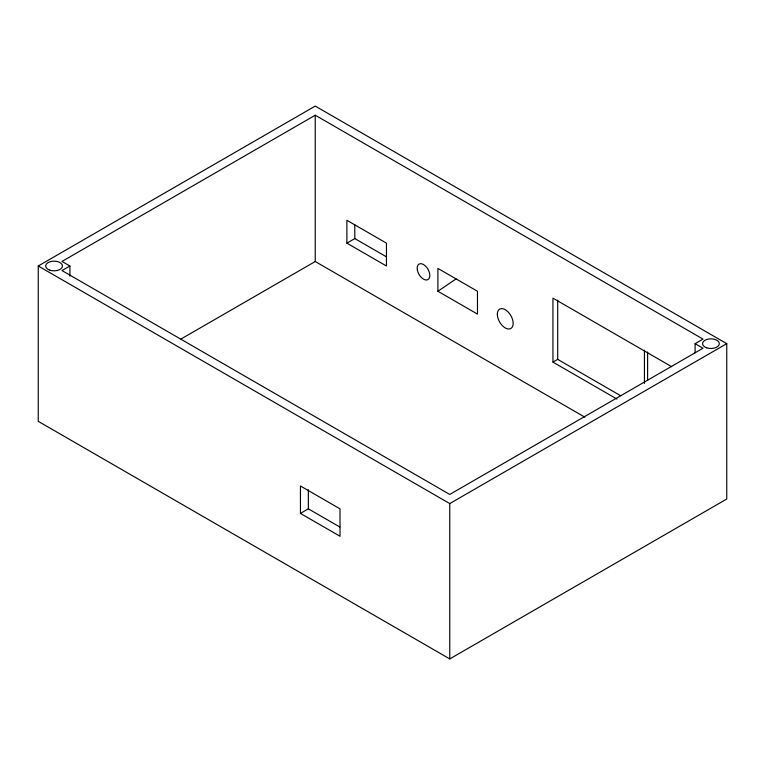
<?xml version="1.0" encoding="UTF-8"?>
<svg xmlns="http://www.w3.org/2000/svg" width="765" height="765" viewBox="0 0 765 765"><rect width="100%" height="100%" fill="white"/><g stroke="black" fill="none" stroke-linecap="round" stroke-linejoin="round"><path stroke-width="1.15" d="M437.896 291.255L437.896 268.41L477.465 291.255L477.465 314.099L437.896 291.255L456.103 278.919M38.25 265.991L315.237 106.077L726.75 343.667L726.75 499.01L449.763 658.923L38.25 421.333L38.25 265.991L449.763 503.58L726.75 343.667M695.098 352.799L695.098 343.667L703.006 339.096L315.237 115.209L61.994 261.439L69.902 266.01L69.902 276.155M69.902 266.01L61.994 270.571L449.763 494.439L703.006 348.228L695.098 343.667M346.889 243.146L386.459 265.991L386.459 243.146L346.889 220.301L346.889 243.146L354.797 238.575L386.258 256.734M181.047 338.991L315.237 261.515L584.881 417.193M671.689 366.703L552.942 298.14L552.942 362.113L557.695 359.368L620.692 395.744M300.444 513.411L340.014 536.255L340.014 508.84L300.444 485.995L300.444 513.411L308.352 508.84L339.813 526.999M552.942 362.113L616.963 399.072M647.611 351.957L647.611 380.387M644.446 350.227L644.446 383.399M557.695 300.138L557.695 359.368M449.763 503.58L449.763 658.923M354.797 224.872L354.797 238.575M315.237 115.209L315.237 261.515M308.352 489.772L308.352 508.84M497.336 314.243A11.188 6.464 60 0 0 509.203 329.007A11.188 6.464 60 0 0 509.203 313.181A11.188 6.464 60 0 0 497.336 314.243M417.374 270.15A8.95 5.173 60 0 0 427.951 279.588A8.95 5.173 60 0 0 425.158 265.732A8.95 5.173 60 0 0 417.374 270.15M49.878 270.198A8.396 4.848 0 0 0 62.472 266A8.396 4.848 0 0 0 49.878 261.802A8.396 4.848 0 0 0 49.878 270.198M706.726 347.855A8.396 4.848 0 0 0 719.32 343.667A8.396 4.848 0 0 0 706.726 339.469A8.396 4.848 0 0 0 706.726 347.855"/></g></svg>
